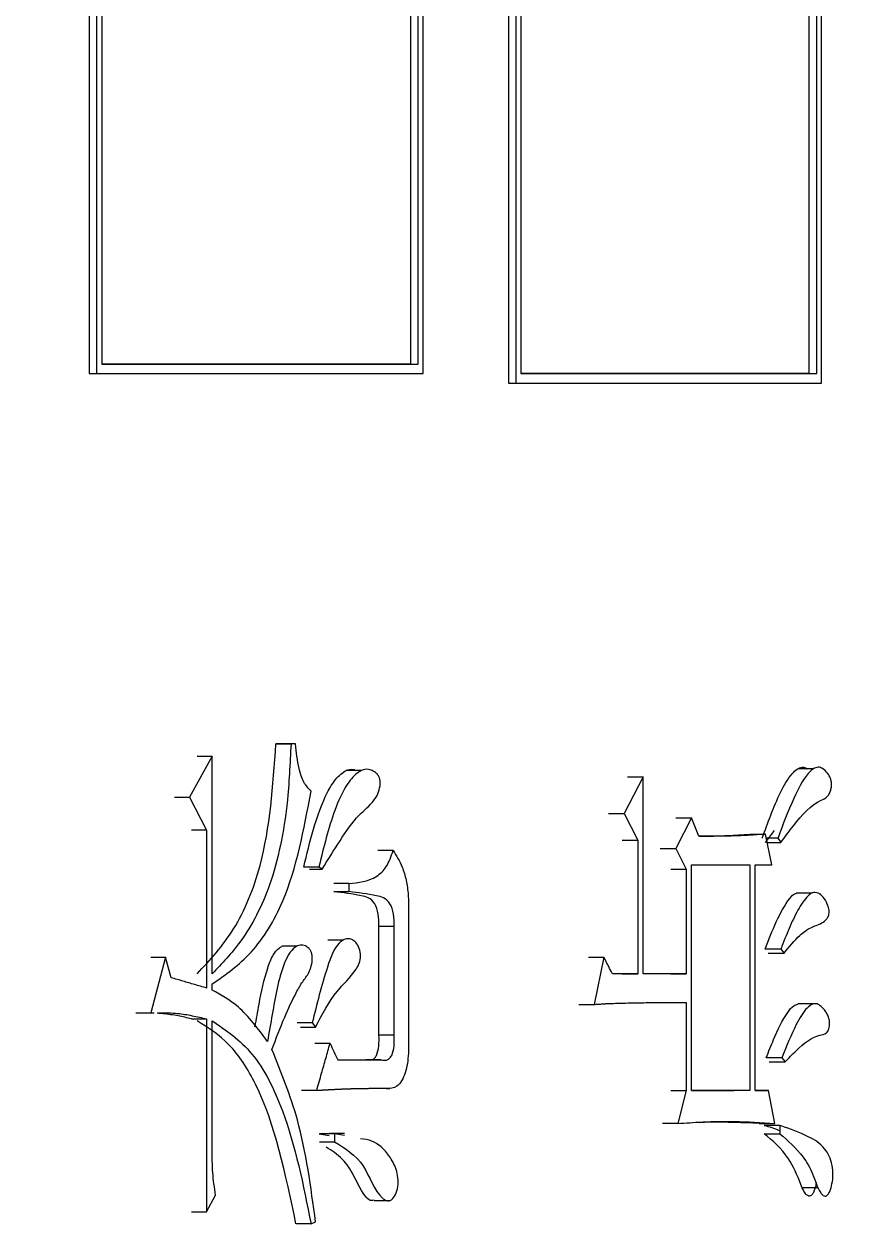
# Model space of a CAD drawing. Header units: millimetres. Extents: x 2451 to 4400, y 944 to 2322.
# Drawn here: x 3331.32 to 3335.67, y 1154.65 to 1160.98 of the extents above; entities that cross this region are included whole.
import ezdxf

# ---------------------------------------------------------------- set-up
doc = ezdxf.new("R2010")
doc.units = ezdxf.units.MM

msp = doc.modelspace()

# ---------------------------------------------------------------- linework, layer by layer
at = {"color": 7, "linetype": 'Continuous', "lineweight": 25}
for p, q in [((3335.4627, 1168.1901), (3335.4626, 1159.1366)), ((3335.5044, 1159.1366), (3335.5044, 1168.2075)), ((3335.5293, 1159.0866), (3335.5294, 1168.218)), ((3333.9173, 1167.559), (3333.9172, 1159.0866)), ((3333.9436, 1167.5688), (3333.9435, 1159.1366)), ((3333.877, 1167.544), (3333.877, 1159.0866)), ((3333.4016, 1159.1866), (3333.4016, 1167.3666)), ((3333.4283, 1159.1366), (3333.4283, 1167.3766)), ((3333.3613, 1167.3516), (3333.3612, 1159.1866)), ((3331.7056, 1166.7339), (3331.7056, 1159.1365)), ((3331.7336, 1166.7443), (3331.7336, 1159.1865)), ((3331.6666, 1166.7193), (3331.6666, 1159.1365)), ((3333.3612, 1159.1866), (3333.4016, 1159.1866)), ((3331.6666, 1159.1365), (3333.3883, 1159.1366)), ((3331.6666, 1159.1365), (3331.7056, 1159.1365)), ((3333.3883, 1159.1366), (3333.4283, 1159.1366)), ((3333.877, 1159.0866), (3335.4877, 1159.0866)), ((3333.877, 1159.0866), (3333.9172, 1159.0866)), ((3335.4626, 1159.1366), (3335.5044, 1159.1366)), ((3335.4877, 1159.0866), (3335.5293, 1159.0866)), ((3332.6514, 1157.1843), (3332.7308, 1157.1843)), ((3332.7544, 1157.1843), (3332.675, 1157.1843)), ((3332.7544, 1157.1843), (3332.7308, 1157.1843)), ((3332.3152, 1157.1194), (3332.1956, 1156.9031)), ((3332.2364, 1157.1194), (3332.3152, 1157.1194)), ((3332.3152, 1155.9728), (3332.3152, 1157.1194)), ((3335.487, 1157.0531), (3335.4033, 1157.0531)), ((3333.102, 1157.0435), (3333.0217, 1157.0435)), ((3334.5879, 1157.0113), (3334.4874, 1156.8166)), ((3334.506, 1157.0113), (3334.5879, 1157.0113)), ((3334.5879, 1155.9728), (3334.5879, 1157.0113)), ((3332.1169, 1156.9031), (3332.1956, 1156.9031)), ((3332.1956, 1156.9031), (3332.2854, 1156.73)), ((3334.4057, 1156.8166), (3334.4874, 1156.8166)), ((3334.4874, 1156.8166), (3334.56, 1156.6759)), ((3334.8433, 1156.7949), (3334.7602, 1156.6327)), ((3334.761, 1156.7949), (3334.8433, 1156.7949)), ((3334.8819, 1156.6976), (3334.8433, 1156.7949)), ((3332.2854, 1156.73), (3332.2065, 1156.73)), ((3332.2854, 1156.73), (3332.2853, 1155.8971)), ((3334.4782, 1156.6759), (3334.56, 1156.6759)), ((3334.56, 1156.6759), (3334.56, 1155.9728)), ((3335.1503, 1156.7084), (3335.2331, 1156.7084)), ((3335.2783, 1156.7278), (3335.2316, 1156.6652)), ((3335.2659, 1156.5461), (3335.2331, 1156.7084)), ((3335.2985, 1156.6868), (3335.2375, 1156.6868)), ((3333.2695, 1156.6219), (3333.1894, 1156.6219)), ((3334.6781, 1156.6327), (3334.7602, 1156.6327)), ((3334.7602, 1156.6327), (3334.8156, 1156.5245)), ((3335.2418, 1156.6652), (3335.3148, 1156.6652)), ((3334.8433, 1156.5461), (3335.1512, 1156.5461)), ((3335.1785, 1156.5461), (3335.2659, 1156.5461)), ((3332.878, 1156.5353), (3332.798, 1156.5353)), ((3332.8283, 1156.5245), (3332.8955, 1156.5245)), ((3334.7334, 1156.5245), (3334.8156, 1156.5245)), ((3334.8156, 1156.5245), (3334.8156, 1155.9728)), ((3333.0363, 1156.4487), (3332.9566, 1156.4487)), ((3333.0363, 1156.4487), (3333.0363, 1156.4055)), ((3332.9566, 1156.4055), (3333.0363, 1156.4055)), ((3335.4793, 1156.3979), (3335.3956, 1156.3979)), ((3333.3507, 1156.3081), (3333.3507, 1155.6591)), ((3333.2753, 1156.2216), (3333.1948, 1156.2216)), ((3333.1948, 1155.6483), (3333.1948, 1156.2216)), ((3333.2753, 1155.6483), (3333.2753, 1156.2216)), ((3332.7629, 1156.1179), (3332.6829, 1156.1179)), ((3333.0046, 1156.1491), (3332.9244, 1156.1491)), ((3331.991, 1156.0593), (3332.0696, 1156.0593)), ((3332.0696, 1156.0593), (3331.9913, 1155.7672)), ((3332.0996, 1155.9511), (3332.0696, 1156.0593)), ((3334.2994, 1156.0593), (3334.3809, 1156.0593)), ((3334.3809, 1156.0593), (3334.3304, 1155.8105)), ((3335.248, 1156.081), (3335.3311, 1156.081)), ((3332.3152, 1155.8862), (3332.3152, 1155.9187)), ((3334.56, 1155.9728), (3334.4258, 1155.9728)), ((3334.4782, 1155.9728), (3334.56, 1155.9728)), ((3334.8156, 1155.9728), (3334.5879, 1155.9728)), ((3334.7334, 1155.9728), (3334.8156, 1155.9728)), ((3334.2489, 1155.8105), (3334.3304, 1155.8105)), ((3334.8156, 1155.8214), (3334.8156, 1155.3562)), ((3335.4874, 1155.8131), (3335.4037, 1155.8131)), ((3331.9129, 1155.7672), (3331.9913, 1155.7672)), ((3331.9913, 1155.7672), (3332.009, 1155.7668)), ((3332.2065, 1155.7348), (3332.2853, 1155.7348)), ((3332.2853, 1155.7348), (3332.2853, 1154.718)), ((3332.3152, 1155.0208), (3332.3152, 1155.724)), ((3332.8427, 1155.7132), (3332.7632, 1155.7132)), ((3332.8427, 1155.7132), (3332.8604, 1155.6915)), ((3332.9367, 1155.605), (3332.8571, 1155.605)), ((3333.2753, 1155.6483), (3333.1948, 1155.6483)), ((3332.9778, 1155.5185), (3333.2055, 1155.5185)), ((3332.9778, 1155.5185), (3333.1251, 1155.5185)), ((3333.2055, 1155.5185), (3333.1256, 1155.5185)), ((3335.3203, 1155.5293), (3335.2373, 1155.5293)), ((3335.2534, 1155.5077), (3335.3366, 1155.5077)), ((3332.8662, 1155.3562), (3332.7867, 1155.3562)), ((3333.2348, 1155.3671), (3333.2516, 1155.3671)), ((3334.7334, 1155.3562), (3334.8156, 1155.3562)), ((3334.8156, 1155.3562), (3334.7713, 1155.1831)), ((3335.1512, 1155.3562), (3334.8433, 1155.3562)), ((3334.8433, 1155.3562), (3335.0683, 1155.3562)), ((3335.1512, 1155.3562), (3335.0685, 1155.3562)), ((3335.2495, 1155.3562), (3335.1785, 1155.3562)), ((3335.1785, 1155.3562), (3335.2495, 1155.3562)), ((3335.2822, 1155.1831), (3335.2495, 1155.3562)), ((3334.7713, 1155.1831), (3334.6892, 1155.1831)), ((3335.1991, 1155.1831), (3335.1305, 1155.1862)), ((3335.1993, 1155.1831), (3335.2822, 1155.1831)), ((3335.3094, 1155.1723), (3335.2265, 1155.1723)), ((3335.3094, 1155.1723), (3335.3094, 1155.1291)), ((3332.8801, 1155.1291), (3332.9326, 1155.1188)), ((3332.9602, 1155.1291), (3332.8805, 1155.1291)), ((3333.0136, 1155.1306), (3332.934, 1155.1306)), ((3333.0127, 1155.1188), (3332.9602, 1155.1291)), ((3332.9602, 1155.1291), (3332.9602, 1155.0856)), ((3335.2262, 1155.1292), (3335.3094, 1155.1292)), ((3332.8805, 1155.0856), (3332.9602, 1155.0856)), ((3335.4265, 1154.8453), (3335.5102, 1154.8453)), ((3332.2853, 1154.718), (3332.3331, 1154.8045)), ((3333.1702, 1154.7763), (3333.2352, 1154.7763)), ((3333.2365, 1154.7763), (3333.2502, 1154.7763)), ((3332.2065, 1154.718), (3332.2853, 1154.718)), ((3332.8368, 1154.6531), (3332.7573, 1154.6531)), ((3332.8368, 1154.6531), (3332.8603, 1154.6639))]:
    msp.add_line(p, q, dxfattribs=at)
at = {"color": 7, "linetype": 'Continuous', "lineweight": 25, "flags": 128}
for points in [[(3335.2985, 1156.6868), (3335.3027, 1156.6813), (3335.3087, 1156.6732), (3335.3148, 1156.6652)], [(3334.8433, 1155.3562), (3334.8433, 1155.9512), (3334.8433, 1156.5461)], [(3335.1512, 1156.5461), (3335.1512, 1155.9512), (3335.1512, 1155.3562)], [(3335.1785, 1155.3562), (3335.1785, 1155.9512), (3335.1785, 1156.5461)], [(3335.3148, 1156.1026), (3335.2845, 1156.1026), (3335.2581, 1156.1026), (3335.2319, 1156.1026)], [(3335.3148, 1156.1026), (3335.323, 1156.0918), (3335.3311, 1156.081)], [(3332.7808, 1155.6915), (3332.8096, 1155.6915), (3332.835, 1155.6915), (3332.8604, 1155.6915)], [(3335.3203, 1155.5293), (3335.3284, 1155.5185), (3335.3366, 1155.5077)]]:
    msp.add_lwpolyline(points, dxfattribs=at)
at = {"color": 7, "linetype": 'Continuous', "lineweight": 25}
for points, knots in [([(3271.2002, 1155.7579), (3273.7605, 1155.7828), (3277.3409, 1155.8176), (3282.6102, 1156.0964), (3287.0746, 1156.4317), (3292.3907, 1156.9973), (3297.9597, 1157.7706), (3303.7731, 1158.7807), (3309.7443, 1160.0367), (3315.8204, 1161.5474), (3321.9583, 1163.3181), (3328.1236, 1165.3523), (3334.2871, 1167.6517), (3340.4239, 1170.217), (3346.5121, 1173.0473), (3352.5316, 1176.1411), (3358.4643, 1179.4958), (3364.2935, 1183.1079), (3370.0032, 1186.9735), (3375.5788, 1191.0876), (3381.0061, 1195.4448), (3386.2717, 1200.039), (3391.3631, 1204.8636), (3396.2679, 1209.9112), (3400.9748, 1215.1742), (3405.4726, 1220.6441), (3409.7508, 1226.3124), (3413.7995, 1232.1696), (3417.6092, 1238.2062), (3421.1708, 1244.4121), (3424.476, 1250.7767), (3427.5169, 1257.2893), (3430.286, 1263.9385), (3432.7764, 1270.7129), (3434.9818, 1277.6006), (3436.8965, 1284.5894), (3438.5151, 1291.667), (3439.8329, 1298.8207), (3440.8458, 1306.0376), (3441.5502, 1313.3048), (3441.9431, 1320.609), (3442.0219, 1327.9369), (3441.785, 1335.2749), (3441.2308, 1342.6096), (3440.3586, 1349.9273), (3439.1683, 1357.2143), (3437.6602, 1364.457), (3435.8352, 1371.6415), (3433.6947, 1378.7544), (3431.2408, 1385.7819), (3428.476, 1392.7105), (3425.4033, 1399.5268), (3422.0262, 1406.2175), (3418.3486, 1412.7693), (3414.3749, 1419.1693), (3410.11, 1425.4047), (3405.5588, 1431.4627), (3400.7268, 1437.331), (3395.6197, 1442.9975), (3390.2431, 1448.45), (3384.7964, 1453.4976), (3379.323, 1458.1498), (3373.8648, 1462.4193), (3368.2399, 1466.4617), (3362.4584, 1470.2701), (3356.531, 1473.8382), (3350.4685, 1477.1602), (3344.2827, 1480.2305), (3337.9861, 1483.044), (3331.5924, 1485.5959), (3325.1172, 1487.882), (3318.5796, 1489.8982), (3312.0046, 1491.6408), (3305.4318, 1493.1056), (3298.938, 1494.2871), (3292.6484, 1495.1842), (3287.1247, 1495.7677), (3282.2419, 1496.1353), (3277.4178, 1496.375), (3271.4434, 1496.4921), (3265.9266, 1496.3818), (3260.6574, 1496.11), (3256.193, 1495.7726), (3250.8769, 1495.2076), (3245.3079, 1494.4341), (3239.4945, 1493.4241), (3233.5233, 1492.1681), (3227.4472, 1490.6574), (3221.3093, 1488.8867), (3215.144, 1486.8525), (3208.9805, 1484.5531), (3202.8437, 1481.9878), (3196.7555, 1479.1575), (3190.736, 1476.0637), (3184.8033, 1472.709), (3178.9741, 1469.0969), (3173.2644, 1465.2313), (3167.6888, 1461.1172), (3162.2616, 1456.76), (3156.9959, 1452.1658), (3151.9045, 1447.3412), (3146.9997, 1442.2936), (3142.2928, 1437.0306), (3137.795, 1431.5607), (3133.5168, 1425.8924), (3129.4681, 1420.0352), (3125.6585, 1413.9986), (3122.0967, 1407.7928), (3118.792, 1401.428), (3115.7492, 1394.916), (3112.9873, 1388.2645), (3110.6502, 1381.9825), (3109.3717, 1377.8773), (3108.8084, 1376.0689)], [0, 0, 0, 0, 0.010207, 0.014274, 0.021037, 0.028056, 0.035587, 0.043451, 0.051578, 0.059911, 0.06841, 0.077044, 0.085791, 0.094634, 0.103558, 0.112554, 0.121612, 0.130726, 0.13989, 0.149098, 0.158347, 0.167633, 0.176954, 0.186306, 0.195688, 0.205098, 0.214535, 0.223996, 0.233481, 0.242989, 0.252518, 0.262068, 0.271639, 0.281229, 0.290838, 0.300466, 0.310113, 0.319778, 0.329461, 0.339162, 0.348881, 0.358618, 0.368373, 0.378146, 0.387938, 0.397748, 0.407578, 0.417427, 0.427296, 0.437185, 0.447097, 0.457031, 0.466988, 0.47697, 0.486979, 0.497016, 0.507082, 0.517181, 0.527315, 0.537488, 0.547704, 0.556915, 0.566123, 0.575327, 0.584526, 0.593719, 0.602905, 0.612082, 0.621247, 0.630396, 0.639524, 0.64862, 0.657668, 0.666638, 0.675463, 0.683979, 0.691963, 0.697606, 0.703501, 0.71122, 0.721427, 0.725494, 0.732257, 0.739276, 0.746807, 0.754671, 0.762798, 0.771131, 0.77963, 0.788264, 0.797011, 0.805853, 0.814778, 0.823774, 0.832832, 0.841946, 0.85111, 0.860318, 0.869567, 0.878853, 0.888174, 0.897526, 0.906908, 0.916318, 0.925755, 0.935216, 0.944701, 0.954208, 0.963738, 0.973288, 0.982858, 0.992449, 1, 1, 1, 1]), ([(3331.7336, 1159.1865), (3331.9092, 1159.1865), (3332.2604, 1159.1865), (3332.8174, 1159.1866), (3333.1941, 1159.1866), (3333.4016, 1159.1866)], [0, 0, 0, 0, 0.309921, 0.619841, 1, 1, 1, 1]), ([(3333.3612, 1159.1866), (3333.225, 1159.1866), (3332.9526, 1159.1866), (3332.4134, 1159.1865), (3332.0029, 1159.1865), (3331.7336, 1159.1865)], [0, 0, 0, 0, 0.256004, 0.512008, 1, 1, 1, 1]), ([(3331.7056, 1159.1365), (3331.8813, 1159.1365), (3332.2328, 1159.1365), (3332.8086, 1159.1366), (3333.203, 1159.1366), (3333.4283, 1159.1366)], [0, 0, 0, 0, 0.300081, 0.600162, 1, 1, 1, 1]), ([(3333.9172, 1159.0866), (3334.082, 1159.0866), (3334.4116, 1159.0866), (3334.9506, 1159.0866), (3335.3189, 1159.0866), (3335.5293, 1159.0866)], [0, 0, 0, 0, 0.300081, 0.600162, 1, 1, 1, 1]), ([(3333.9435, 1159.1366), (3334.1082, 1159.1366), (3334.4375, 1159.1366), (3334.9589, 1159.1366), (3335.3106, 1159.1366), (3335.5044, 1159.1366)], [0, 0, 0, 0, 0.309921, 0.619841, 1, 1, 1, 1]), ([(3335.4626, 1159.1366), (3335.3355, 1159.1366), (3335.0811, 1159.1366), (3334.5782, 1159.1366), (3334.1946, 1159.1366), (3333.9435, 1159.1366)], [0, 0, 0, 0, 0.256655, 0.51331, 1, 1, 1, 1]), ([(3332.236, 1155.9728), (3332.3035, 1156.0449), (3332.4405, 1156.1911), (3332.6114, 1156.6066), (3332.6359, 1156.9636), (3332.651, 1157.1843)], [0, 0, 0, 0, 0.27091, 0.549398, 1, 1, 1, 1]), ([(3332.7308, 1157.1843), (3332.7258, 1157.0801), (3332.7136, 1156.8239), (3332.639, 1156.4477), (3332.4852, 1156.1498), (3332.3667, 1156.0264), (3332.3152, 1155.9728)], [0, 0, 0, 0, 0.214752, 0.527903, 0.794745, 1, 1, 1, 1]), ([(3332.6745, 1157.1843), (3332.6701, 1157.1843), (3332.6623, 1157.1843), (3332.6544, 1157.1843), (3332.651, 1157.1843)], [0, 0, 0, 0, 0.56, 1, 1, 1, 1]), ([(3332.8368, 1156.9355), (3332.8231, 1156.9497), (3332.7949, 1156.9787), (3332.7672, 1157.0699), (3332.7593, 1157.1407), (3332.7544, 1157.1843)], [0, 0, 0, 0, 0.268422, 0.549119, 1, 1, 1, 1]), ([(3332.798, 1156.5353), (3332.8142, 1156.6022), (3332.8476, 1156.7394), (3332.9033, 1156.8984), (3332.9648, 1157.0019), (3333.0126, 1157.0437), (3333.0515, 1157.0543), (3333.0683, 1157.046), (3333.0735, 1157.0435)], [0, 0, 0, 0, 0.29332, 0.6021435, 0.7409074, 0.8806455, 0.9637128, 1, 1, 1, 1]), ([(3335.2154, 1156.6868), (3335.2305, 1156.7276), (3335.2761, 1156.8504), (3335.3339, 1156.9875), (3335.3991, 1157.0532), (3335.4259, 1157.0636), (3335.4445, 1157.0612), (3335.4521, 1157.0533), (3335.4522, 1157.0531)], [0, 0, 0, 0, 0.248256, 0.747976, 0.841052, 0.91959, 0.998812, 1, 1, 1, 1]), ([(3335.3148, 1156.6652), (3335.3365, 1156.695), (3335.4019, 1156.7847), (3335.4835, 1156.8731), (3335.5542, 1156.8986), (3335.5711, 1156.9221), (3335.5788, 1156.9432), (3335.5821, 1156.9643), (3335.5814, 1156.9831), (3335.5765, 1157.0028), (3335.5634, 1157.028), (3335.5428, 1157.0503), (3335.5169, 1157.0641), (3335.4876, 1157.0574), (3335.4374, 1157.0107), (3335.3726, 1156.8814), (3335.3249, 1156.7598), (3335.2988, 1156.6875), (3335.2985, 1156.6868)], [0, 0, 0, 0, 0.113222, 0.341327, 0.387566, 0.408095, 0.428648, 0.444625, 0.457844, 0.471063, 0.493511, 0.536211, 0.570053, 0.604097, 0.65629, 0.801568, 0.997978, 1, 1, 1, 1]), ([(3332.8956, 1156.5245), (3332.9266, 1156.5747), (3332.9886, 1156.675), (3333.0769, 1156.8062), (3333.1542, 1156.8625), (3333.19, 1156.9198), (3333.1999, 1156.9542), (3333.2018, 1156.9813), (3333.1998, 1156.9984), (3333.1936, 1157.0146), (3333.1801, 1157.0323), (3333.1552, 1157.0479), (3333.1208, 1157.0538), (3333.0756, 1157.0315), (3333.0159, 1156.9651), (3332.9425, 1156.797), (3332.9028, 1156.639), (3332.8784, 1156.5373), (3332.878, 1156.5353)], [0, 0, 0, 0, 0.14, 0.280266, 0.380171, 0.409931, 0.439811, 0.452036, 0.462473, 0.472931, 0.488626, 0.51752, 0.558625, 0.598671, 0.668428, 0.787489, 0.99583, 1, 1, 1, 1]), ([(3332.3152, 1155.9187), (3332.3861, 1155.9679), (3332.5296, 1156.0677), (3332.7371, 1156.4035), (3332.7987, 1156.7322), (3332.8368, 1156.9355)], [0, 0, 0, 0, 0.270771, 0.548729, 1, 1, 1, 1]), ([(3334.8818, 1156.6978), (3334.8929, 1156.6979), (3334.9435, 1156.6979), (3335.033, 1156.7009), (3335.111, 1156.7059), (3335.1501, 1156.7084)], [0, 0, 0, 0, 0.123403, 0.561636, 1, 1, 1, 1]), ([(3335.2331, 1156.7084), (3335.2236, 1156.7077), (3335.2093, 1156.7067), (3335.1937, 1156.7057), (3335.1854, 1156.7051), (3335.1806, 1156.7048), (3335.1746, 1156.7044), (3335.1698, 1156.7041), (3335.1639, 1156.7037), (3335.1591, 1156.7034), (3335.1531, 1156.7031), (3335.1483, 1156.7028), (3335.1423, 1156.7024), (3335.1375, 1156.7022), (3335.1316, 1156.7018), (3335.1256, 1156.7015), (3335.1196, 1156.7012), (3335.1136, 1156.7009), (3335.1076, 1156.7007), (3335.1004, 1156.7004), (3335.0932, 1156.7001), (3335.0872, 1156.6999), (3335.0812, 1156.6996), (3335.0728, 1156.6994), (3335.0632, 1156.6991), (3335.0548, 1156.6989), (3335.0488, 1156.6987), (3335.044, 1156.6986), (3335.038, 1156.6985), (3335.0332, 1156.6984), (3335.0272, 1156.6983), (3335.0223, 1156.6982), (3335.0163, 1156.6981), (3335.0103, 1156.698), (3335.0043, 1156.6979), (3334.9983, 1156.6979), (3334.9935, 1156.6978), (3334.9875, 1156.6978), (3334.9826, 1156.6977), (3334.9766, 1156.6977), (3334.9718, 1156.6977), (3334.9658, 1156.6976), (3334.961, 1156.6976), (3334.9549, 1156.6976), (3334.9501, 1156.6976), (3334.9441, 1156.6976), (3334.9393, 1156.6975), (3334.9332, 1156.6975), (3334.9284, 1156.6975), (3334.9224, 1156.6975), (3334.9175, 1156.6975), (3334.9115, 1156.6975), (3334.9067, 1156.6975), (3334.9006, 1156.6975), (3334.8958, 1156.6975), (3334.8892, 1156.6976), (3334.885, 1156.6976), (3334.8819, 1156.6976)], [0, 0, 0, 0, 0.082056, 0.123084, 0.133341, 0.153855, 0.164112, 0.184626, 0.194883, 0.215397, 0.225654, 0.246168, 0.256425, 0.276939, 0.287196, 0.30771, 0.328224, 0.338481, 0.358995, 0.379509, 0.400023, 0.420537, 0.430794, 0.451308, 0.492336, 0.51285, 0.523107, 0.543621, 0.553878, 0.574392, 0.584649, 0.605163, 0.61542, 0.635934, 0.656448, 0.666705, 0.687219, 0.697476, 0.71799, 0.728247, 0.748761, 0.759018, 0.779532, 0.789789, 0.810303, 0.82056, 0.841074, 0.851331, 0.871845, 0.882102, 0.902616, 0.912873, 0.933387, 0.943644, 0.964158, 0.974415, 1, 1, 1, 1]), ([(3333.0363, 1156.4487), (3333.0863, 1156.4527), (3333.1563, 1156.4583), (3333.2381, 1156.5322), (3333.2589, 1156.5916), (3333.2695, 1156.6218)], [0, 0, 0, 0, 0.550462, 0.77054, 1, 1, 1, 1]), ([(3333.2695, 1156.6218), (3333.2866, 1156.5947), (3333.3151, 1156.5495), (3333.3394, 1156.4659), (3333.3508, 1156.3883), (3333.3508, 1156.3349), (3333.3507, 1156.3081)], [0, 0, 0, 0, 0.330967, 0.5510788, 0.7748601, 1, 1, 1, 1]), ([(3332.878, 1156.5353), (3332.8795, 1156.5344), (3332.8831, 1156.5321), (3332.889, 1156.5285), (3332.8934, 1156.5258), (3332.8956, 1156.5245)], [0, 0, 0, 0, 0.255027, 0.627514, 1, 1, 1, 1]), ([(3333.1948, 1156.2216), (3333.1942, 1156.2433), (3333.1929, 1156.2862), (3333.1751, 1156.3474), (3333.1389, 1156.3756), (3333.0659, 1156.3916), (3333.0047, 1156.3994), (3332.9561, 1156.4055)], [0, 0, 0, 0, 0.130153, 0.256408, 0.38449, 0.511557, 1, 1, 1, 1]), ([(3333.2753, 1156.2216), (3333.2747, 1156.2433), (3333.2734, 1156.2862), (3333.2555, 1156.3474), (3333.2194, 1156.3756), (3333.1463, 1156.3916), (3333.085, 1156.3994), (3333.0363, 1156.4055)], [0, 0, 0, 0, 0.13003, 0.256202, 0.384291, 0.511395, 1, 1, 1, 1]), ([(3335.2317, 1156.1026), (3335.2505, 1156.1516), (3335.2881, 1156.25), (3335.3414, 1156.3466), (3335.3806, 1156.3927), (3335.3929, 1156.3956), (3335.3956, 1156.3963)], [0, 0, 0, 0, 0.419977, 0.842492, 0.96479, 1, 1, 1, 1]), ([(3335.3311, 1156.081), (3335.3584, 1156.1145), (3335.4026, 1156.1687), (3335.4712, 1156.2193), (3335.5213, 1156.2321), (3335.5534, 1156.2549), (3335.5648, 1156.2746), (3335.5686, 1156.287), (3335.5695, 1156.3005), (3335.5669, 1156.3191), (3335.5571, 1156.3473), (3335.5385, 1156.3791), (3335.5109, 1156.3994), (3335.4827, 1156.403), (3335.4442, 1156.3751), (3335.4025, 1156.309), (3335.3565, 1156.2115), (3335.3288, 1156.1399), (3335.3149, 1156.1029), (3335.3148, 1156.1026)], [0, 0, 0, 0, 0.157954, 0.255242, 0.35249, 0.401724, 0.417192, 0.427834, 0.438557, 0.45242, 0.478029, 0.52635, 0.573066, 0.619079, 0.658607, 0.768684, 0.881292, 0.999134, 1, 1, 1, 1]), ([(3332.5409, 1155.6929), (3332.548, 1155.7326), (3332.5667, 1155.8376), (3332.5936, 1155.9688), (3332.6319, 1156.0681), (3332.6602, 1156.1057), (3332.6777, 1156.1137), (3332.6829, 1156.116)], [0, 0, 0, 0, 0.246919, 0.654828, 0.820581, 0.946757, 1, 1, 1, 1]), ([(3332.6302, 1155.5725), (3332.6519, 1155.6305), (3332.6909, 1155.7348), (3332.7468, 1155.8528), (3332.79, 1155.9301), (3332.822, 1155.9689), (3332.8389, 1156.0133), (3332.8439, 1156.0474), (3332.8421, 1156.0744), (3332.8363, 1156.0927), (3332.8244, 1156.109), (3332.8048, 1156.1218), (3332.7786, 1156.1261), (3332.7476, 1156.1116), (3332.7177, 1156.0777), (3332.6673, 1155.9654), (3332.6395, 1155.8015), (3332.6149, 1155.6629), (3332.6066, 1155.6158)], [0, 0, 0, 0, 0.1508023, 0.2709956, 0.3310658, 0.3838686, 0.4145429, 0.4453603, 0.4595077, 0.473787, 0.4897829, 0.5152396, 0.5501128, 0.5845227, 0.6315599, 0.6798073, 0.8910095, 1, 1, 1, 1]), ([(3332.8604, 1155.6915), (3332.8956, 1155.7592), (3332.9579, 1155.8789), (3333.0514, 1155.957), (3333.0917, 1156.0259), (3333.1009, 1156.0669), (3333.0917, 1156.1077), (3333.0747, 1156.1379), (3333.0523, 1156.1551), (3333.0288, 1156.158), (3333.0057, 1156.1518), (3332.9614, 1156.1173), (3332.9035, 1155.9595), (3332.867, 1155.8115), (3332.8427, 1155.7132)], [0, 0, 0, 0, 0.207965, 0.368358, 0.401514, 0.432917, 0.464664, 0.497814, 0.528601, 0.558738, 0.58913, 0.619745, 0.747266, 1, 1, 1, 1]), ([(3334.4258, 1155.9728), (3334.4194, 1155.9852), (3334.4087, 1156.0058), (3334.3938, 1156.0346), (3334.3852, 1156.0511), (3334.3809, 1156.0593)], [0, 0, 0, 0, 0.428366, 0.714182, 1, 1, 1, 1]), ([(3332.2853, 1155.8971), (3332.2641, 1155.9033), (3332.2226, 1155.9154), (3332.1606, 1155.9334), (3332.12, 1155.9452), (3332.0996, 1155.9511)], [0, 0, 0, 0, 0.344184, 0.672092, 1, 1, 1, 1]), ([(3332.6066, 1155.6158), (3332.5572, 1155.6825), (3332.4697, 1155.801), (3332.3621, 1155.8603), (3332.3152, 1155.8862)], [0, 0, 0, 0, 0.563817, 1, 1, 1, 1]), ([(3334.3304, 1155.8105), (3334.3339, 1155.8108), (3334.3411, 1155.8114), (3334.35, 1155.812), (3334.3589, 1155.8127), (3334.366, 1155.8132), (3334.3749, 1155.8138), (3334.382, 1155.8143), (3334.3891, 1155.8147), (3334.3963, 1155.815), (3334.4034, 1155.8154), (3334.4158, 1155.8158), (3334.4532, 1155.817), (3334.5029, 1155.8185), (3334.5596, 1155.8197), (3334.595, 1155.82), (3334.6198, 1155.8203), (3334.6322, 1155.8204), (3334.6392, 1155.8205), (3334.6463, 1155.8206), (3334.6534, 1155.8206), (3334.6622, 1155.8207), (3334.6692, 1155.8207), (3334.6781, 1155.8208), (3334.6851, 1155.8209), (3334.6922, 1155.8209), (3334.6992, 1155.8209), (3334.7063, 1155.821), (3334.7151, 1155.821), (3334.7221, 1155.8211), (3334.7309, 1155.8211), (3334.738, 1155.8211), (3334.745, 1155.8211), (3334.7521, 1155.8212), (3334.7591, 1155.8212), (3334.7662, 1155.8212), (3334.7714, 1155.8212), (3334.7758, 1155.8213), (3334.7802, 1155.8213), (3334.7837, 1155.8213), (3334.7881, 1155.8213), (3334.7916, 1155.8213), (3334.796, 1155.8213), (3334.7996, 1155.8213), (3334.8031, 1155.8213), (3334.8081, 1155.8213), (3334.8123, 1155.8214), (3334.8156, 1155.8214)], [0, 0, 0, 0, 0.021887, 0.043773, 0.054717, 0.076603, 0.087547, 0.109433, 0.120377, 0.13132, 0.153207, 0.16415, 0.207923, 0.383017, 0.470564, 0.558111, 0.601884, 0.623771, 0.634714, 0.645657, 0.667544, 0.678487, 0.700374, 0.711317, 0.733204, 0.744147, 0.755091, 0.776977, 0.787921, 0.809807, 0.820751, 0.842637, 0.853581, 0.864524, 0.886411, 0.897354, 0.908297, 0.919241, 0.924712, 0.935656, 0.941127, 0.952071, 0.957542, 0.968486, 0.973957, 0.979429, 1, 1, 1, 1]), ([(3335.2371, 1155.5293), (3335.2499, 1155.5619), (3335.2836, 1155.6476), (3335.33, 1155.7441), (3335.3768, 1155.8038), (3335.3964, 1155.8097), (3335.4037, 1155.8119)], [0, 0, 0, 0, 0.283457, 0.74635, 0.905734, 1, 1, 1, 1]), ([(3335.3366, 1155.5077), (3335.3557, 1155.5274), (3335.4135, 1155.587), (3335.4862, 1155.6473), (3335.5469, 1155.6517), (3335.5627, 1155.6684), (3335.5683, 1155.682), (3335.5714, 1155.6986), (3335.5719, 1155.7176), (3335.5683, 1155.7394), (3335.5545, 1155.7709), (3335.5326, 1155.7972), (3335.5055, 1155.8161), (3335.4789, 1155.8132), (3335.4383, 1155.7841), (3335.3835, 1155.6858), (3335.344, 1155.5915), (3335.3207, 1155.5304), (3335.3203, 1155.5293)], [0, 0, 0, 0, 0.107766, 0.324959, 0.382514, 0.397632, 0.412828, 0.427374, 0.444539, 0.463227, 0.487605, 0.551575, 0.589695, 0.627994, 0.678884, 0.799951, 0.99622, 1, 1, 1, 1]), ([(3332.0253, 1155.7664), (3332.0263, 1155.7662), (3332.0345, 1155.7652), (3332.046, 1155.7642), (3332.0561, 1155.7633)], [0, 0, 0, 0, 0.127487, 1, 1, 1, 1]), ([(3332.0356, 1155.7661), (3332.0681, 1155.7664), (3332.1263, 1155.767), (3332.2094, 1155.7519), (3332.26, 1155.7405), (3332.2853, 1155.7348)], [0, 0, 0, 0, 0.387204, 0.693369, 1, 1, 1, 1]), ([(3332.2061, 1155.7348), (3332.1829, 1155.7403), (3332.133, 1155.7521), (3332.0825, 1155.7585), (3332.0554, 1155.762)], [0, 0, 0, 0, 0.464247, 1, 1, 1, 1]), ([(3332.7569, 1154.6531), (3332.7024, 1154.9159), (3332.6272, 1155.2787), (3332.4111, 1155.6145), (3332.2938, 1155.6878), (3332.236, 1155.724)], [0, 0, 0, 0, 0.571246, 0.788502, 1, 1, 1, 1]), ([(3332.3152, 1155.724), (3332.3886, 1155.6743), (3332.5379, 1155.5732), (3332.7287, 1155.1919), (3332.7955, 1154.859), (3332.8368, 1154.6531)], [0, 0, 0, 0, 0.2692448, 0.5481753, 1, 1, 1, 1]), ([(3332.8662, 1155.3562), (3332.8749, 1155.3866), (3332.8909, 1155.4433), (3332.9144, 1155.5263), (3332.9293, 1155.5787), (3332.9367, 1155.605)], [0, 0, 0, 0, 0.367076, 0.683538, 1, 1, 1, 1]), ([(3332.9367, 1155.605), (3332.9436, 1155.5906), (3332.9572, 1155.5617), (3332.9709, 1155.5329), (3332.9778, 1155.5185)], [0, 0, 0, 0, 0.500001, 1, 1, 1, 1]), ([(3333.1586, 1155.5197), (3333.1621, 1155.5211), (3333.1709, 1155.5248), (3333.1863, 1155.5476), (3333.1958, 1155.5928), (3333.1952, 1155.6296), (3333.1948, 1155.6483)], [0, 0, 0, 0, 0.1155788, 0.2906974, 0.6408722, 1, 1, 1, 1]), ([(3333.2055, 1155.5185), (3333.2151, 1155.5166), (3333.23, 1155.5137), (3333.2499, 1155.5236), (3333.2669, 1155.5472), (3333.2763, 1155.593), (3333.2756, 1155.6297), (3333.2753, 1155.6483)], [0, 0, 0, 0, 0.227751, 0.352705, 0.480942, 0.73722, 1, 1, 1, 1]), ([(3333.3507, 1155.6591), (3333.3513, 1155.6236), (3333.3525, 1155.5529), (3333.3407, 1155.464), (3333.316, 1155.4065), (3333.2824, 1155.3694), (3333.2533, 1155.368), (3333.2346, 1155.367)], [0, 0, 0, 0, 0.261044, 0.518862, 0.648585, 0.774158, 1, 1, 1, 1]), ([(3332.8603, 1154.6639), (3332.8357, 1154.8486), (3332.792, 1155.1755), (3332.6793, 1155.4522), (3332.6302, 1155.5725)], [0, 0, 0, 0, 0.565186, 1, 1, 1, 1]), ([(3333.2346, 1155.367), (3333.2308, 1155.367), (3333.2252, 1155.367), (3333.2176, 1155.367), (3333.2119, 1155.367), (3333.2063, 1155.367), (3333.2006, 1155.3669), (3333.1949, 1155.3669), (3333.1893, 1155.3669), (3333.1836, 1155.3669), (3333.1779, 1155.3669), (3333.1722, 1155.3668), (3333.1665, 1155.3668), (3333.1609, 1155.3668), (3333.1552, 1155.3667), (3333.1495, 1155.3667), (3333.1438, 1155.3666), (3333.1381, 1155.3666), (3333.1325, 1155.3665), (3333.1268, 1155.3665), (3333.1211, 1155.3664), (3333.1154, 1155.3663), (3333.1097, 1155.3663), (3333.104, 1155.3662), (3333.0983, 1155.3661), (3333.0927, 1155.366), (3333.087, 1155.3659), (3333.0813, 1155.3658), (3333.0756, 1155.3656), (3333.0699, 1155.3655), (3333.0642, 1155.3654), (3333.0585, 1155.3652), (3333.0528, 1155.3651), (3333.0471, 1155.3649), (3333.0414, 1155.3647), (3333.0357, 1155.3645), (3333.03, 1155.3643), (3333.0243, 1155.3641), (3333.0186, 1155.3639), (3333.0129, 1155.3637), (3333.0072, 1155.3635), (3333.0015, 1155.3632), (3332.9958, 1155.363), (3332.9901, 1155.3628), (3332.9844, 1155.3625), (3332.9787, 1155.3622), (3332.973, 1155.362), (3332.9673, 1155.3617), (3332.9616, 1155.3614), (3332.9558, 1155.3611), (3332.9501, 1155.3608), (3332.9444, 1155.3605), (3332.9387, 1155.3602), (3332.933, 1155.3599), (3332.9273, 1155.3596), (3332.9216, 1155.3593), (3332.9159, 1155.359), (3332.9101, 1155.3587), (3332.9044, 1155.3584), (3332.8987, 1155.358), (3332.893, 1155.3577), (3332.8873, 1155.3574), (3332.8815, 1155.3571), (3332.8745, 1155.3567), (3332.8694, 1155.3564), (3332.8662, 1155.3562)], [0, 0, 0, 0, 0.0309241, 0.0463862, 0.0618483, 0.0773103, 0.0927724, 0.1082345, 0.1236965, 0.1391586, 0.1546207, 0.1700827, 0.1855448, 0.2010069, 0.216469, 0.231931, 0.2473931, 0.2628552, 0.2783172, 0.2937793, 0.3092414, 0.3247034, 0.3401655, 0.3556276, 0.3710896, 0.3865517, 0.4020138, 0.4174758, 0.4329379, 0.4484, 0.4638621, 0.4793241, 0.4947862, 0.5102483, 0.5257103, 0.5411724, 0.5566345, 0.5720965, 0.5875586, 0.6030207, 0.6184828, 0.6339448, 0.6494069, 0.664869, 0.680331, 0.6957931, 0.7112552, 0.7267172, 0.7421793, 0.7576414, 0.7731034, 0.7885655, 0.8040276, 0.8194896, 0.8349517, 0.8504138, 0.8658758, 0.8813379, 0.8968, 0.9122621, 0.9277241, 0.9431862, 0.9586483, 0.9741103, 1, 1, 1, 1]), ([(3334.7713, 1155.1831), (3334.8133, 1155.186), (3334.8605, 1155.1891), (3334.9181, 1155.1918), (3334.9756, 1155.1938), (3335.0992, 1155.1955), (3335.2114, 1155.1879), (3335.2822, 1155.1831)], [0, 0, 0, 0, 0.2447343, 0.2753248, 0.336506, 0.5812465, 1, 1, 1, 1]), ([(3334.864, 1155.1889), (3334.9049, 1155.1904), (3334.9674, 1155.1928), (3335.0801, 1155.1898), (3335.1212, 1155.1882), (3335.1372, 1155.1875), (3335.1379, 1155.1874), (3335.1381, 1155.1874)], [0, 0, 0, 0, 0.537965, 0.821873, 0.950268, 0.983843, 1, 1, 1, 1]), ([(3335.2262, 1155.1723), (3335.2529, 1155.1663), (3335.2812, 1155.1598), (3335.3079, 1155.1436), (3335.3094, 1155.1427)], [0, 0, 0, 0, 0.943062, 1, 1, 1, 1]), ([(3335.3094, 1155.1292), (3335.3517, 1155.0924), (3335.4152, 1155.037), (3335.4853, 1154.9231), (3335.5083, 1154.8339), (3335.5359, 1154.8039), (3335.5468, 1154.7994), (3335.5556, 1154.8011), (3335.5644, 1154.8094), (3335.5752, 1154.8298), (3335.5852, 1154.8652), (3335.591, 1154.9128), (3335.5858, 1154.965), (3335.5701, 1155.013), (3335.53, 1155.0752), (3335.4418, 1155.1254), (3335.3619, 1155.1558), (3335.3116, 1155.1716), (3335.3094, 1155.1723)], [0, 0, 0, 0, 0.1930812, 0.2901568, 0.3867544, 0.4079782, 0.4214469, 0.4325975, 0.4437544, 0.4622043, 0.496546, 0.5338287, 0.5720704, 0.6152668, 0.6592885, 0.7890274, 0.9907551, 1, 1, 1, 1]), ([(3332.9602, 1155.0856), (3333.0158, 1155.053), (3333.1168, 1154.9938), (3333.1753, 1154.8152), (3333.2349, 1154.7726), (3333.2619, 1154.7774), (3333.2836, 1154.8064), (3333.2968, 1154.8488), (3333.2964, 1154.8973), (3333.2827, 1154.9554), (3333.2394, 1155.0329), (3333.1728, 1155.0942), (3333.1177, 1155.1), (3333.0977, 1155.1021)], [0, 0, 0, 0, 0.247601, 0.449259, 0.486524, 0.522863, 0.561727, 0.602638, 0.642741, 0.6832, 0.762195, 0.913729, 1, 1, 1, 1]), ([(3335.5011, 1154.872), (3335.4991, 1154.8611), (3335.4957, 1154.8421), (3335.4869, 1154.82), (3335.4784, 1154.8062), (3335.4696, 1154.8), (3335.4601, 1154.8), (3335.4479, 1154.8076), (3335.4329, 1154.8278), (3335.4059, 1154.8995), (3335.3474, 1155.028), (3335.2715, 1155.0914), (3335.2263, 1155.1292)], [0, 0, 0, 0, 0.052352, 0.091245, 0.123383, 0.145705, 0.168025, 0.200351, 0.251226, 0.32, 0.595425, 1, 1, 1, 1]), ([(3333.1691, 1154.7789), (3333.1644, 1154.7773), (3333.1512, 1154.7731), (3333.107, 1154.8086), (3333.0685, 1154.9029), (3333.0006, 1155.0068), (3332.946, 1155.0403), (3332.9158, 1155.0588)], [0, 0, 0, 0, 0.045578, 0.128146, 0.446444, 0.694721, 1, 1, 1, 1]), ([(3332.3331, 1154.8045), (3332.3272, 1154.8443), (3332.3166, 1154.9154), (3332.3156, 1154.9886), (3332.3152, 1155.0208)], [0, 0, 0, 0, 0.558835, 1, 1, 1, 1])]:
    msp.add_open_spline(points, degree=3, knots=knots, dxfattribs=at)

doc.saveas('drawing.dxf')
